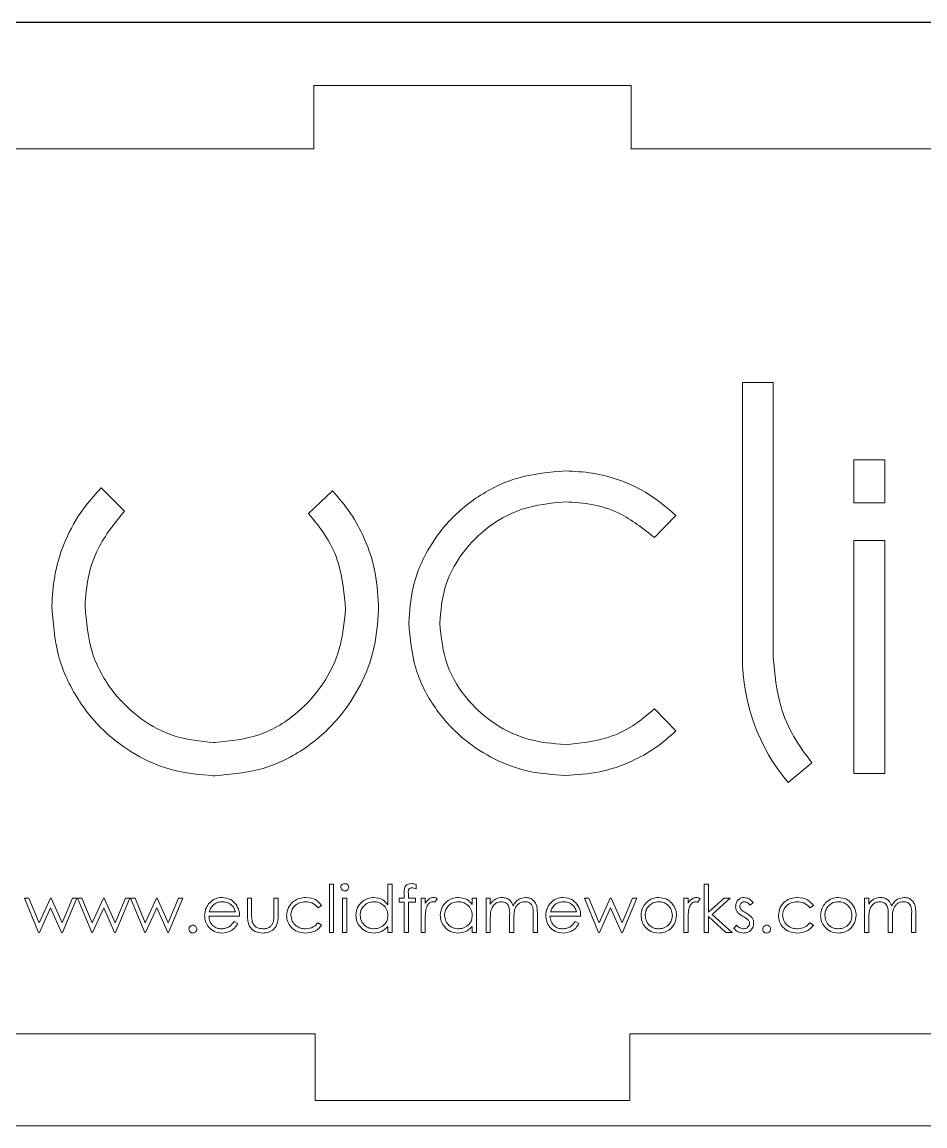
# Model space of a CAD drawing. Header units: millimetres. Extents: x -211 to 689, y -723 to 1485.
# Drawn here: x 442.8 to 513.9, y 1398.4 to 1485.4 of the extents above; entities that cross this region are included whole.
import ezdxf

# ---------------------------------------------------------------- set-up
doc = ezdxf.new("R2010")
doc.units = ezdxf.units.MM

msp = doc.modelspace()

# ---------------------------------------------------------------- linework, layer by layer
at = {"color": 7, "linetype": 'Continuous'}
msp.add_line((-210.638, 1485.368), (689.362, 1485.368), dxfattribs=at)
at = {"color": 7, "linetype": 'Continuous', "lineweight": 15}
for p, q in [((465.747, 1475.368), (465.747, 1480.368)), ((465.747, 1480.368), (490.747, 1480.368)), ((490.747, 1480.368), (490.747, 1475.368)), ((440.747, 1475.368), (465.747, 1475.368)), ((490.747, 1475.368), (515.747, 1475.368)), ((501.941, 1456.952), (499.506, 1456.952)), ((499.506, 1456.952), (499.506, 1435.312)), ((501.941, 1435.312), (501.941, 1456.952)), ((510.73, 1450.867), (508.296, 1450.867)), ((508.296, 1450.867), (508.296, 1447.486)), ((510.73, 1447.486), (510.73, 1450.867)), ((450.834, 1446.827), (448.984, 1448.67)), ((467.215, 1448.427), (465.317, 1446.634)), ((508.296, 1447.486), (510.73, 1447.486)), ((492.576, 1444.742), (494.271, 1446.489)), ((510.73, 1444.511), (508.296, 1444.511)), ((508.296, 1444.511), (508.296, 1426.136)), ((510.73, 1426.136), (510.73, 1444.511)), ((501.941, 1435.303), (501.941, 1435.312)), ((501.941, 1435.312), (501.941, 1435.312)), ((494.269, 1429.495), (492.574, 1431.242)), ((503.117, 1425.424), (504.978, 1426.994)), ((508.296, 1426.136), (510.73, 1426.136)), ((466.968, 1417.417), (467.301, 1417.417)), ((466.968, 1413.618), (466.968, 1417.417)), ((467.301, 1417.417), (467.301, 1413.618)), ((471.575, 1417.417), (471.907, 1417.417)), ((471.575, 1415.801), (471.575, 1417.417)), ((471.907, 1417.417), (471.907, 1413.618)), ((473.807, 1417.395), (473.807, 1417.049)), ((496.506, 1417.417), (496.839, 1417.417)), ((496.506, 1413.618), (496.506, 1417.417)), ((496.839, 1417.417), (496.839, 1415.221)), ((472.857, 1416.325), (472.857, 1416.757)), ((473.191, 1416.7), (473.191, 1416.325)), ((442.938, 1416.325), (443.295, 1416.325)), ((444.06, 1413.618), (442.938, 1416.325)), ((443.295, 1416.325), (444.102, 1414.378)), ((444.102, 1414.378), (444.986, 1416.325)), ((445.004, 1415.565), (444.121, 1413.618)), ((444.986, 1416.325), (445.042, 1416.325)), ((445.869, 1413.618), (445.004, 1415.565)), ((445.042, 1416.325), (445.907, 1414.378)), ((445.907, 1414.378), (446.721, 1416.325)), ((447.07, 1416.325), (445.938, 1413.618)), ((446.721, 1416.325), (447.07, 1416.325)), ((447.118, 1416.325), (447.474, 1416.325)), ((448.239, 1413.618), (447.118, 1416.325)), ((447.474, 1416.325), (448.281, 1414.378)), ((448.281, 1414.378), (449.165, 1416.325)), ((449.183, 1415.565), (448.3, 1413.618)), ((449.165, 1416.325), (449.221, 1416.325)), ((450.049, 1413.618), (449.183, 1415.565)), ((449.221, 1416.325), (450.086, 1414.378)), ((450.086, 1414.378), (450.9, 1416.325)), ((451.249, 1416.325), (450.118, 1413.618)), ((450.9, 1416.325), (451.249, 1416.325)), ((451.297, 1416.325), (451.654, 1416.325)), ((452.418, 1413.618), (451.297, 1416.325)), ((451.654, 1416.325), (452.46, 1414.378)), ((452.46, 1414.378), (453.344, 1416.325)), ((453.362, 1415.565), (452.479, 1413.618)), ((453.344, 1416.325), (453.4, 1416.325)), ((454.228, 1413.618), (453.362, 1415.565)), ((453.4, 1416.325), (454.265, 1414.378)), ((454.265, 1414.378), (455.079, 1416.325)), ((455.428, 1416.325), (454.297, 1413.618)), ((455.079, 1416.325), (455.428, 1416.325)), ((460.51, 1416.325), (460.842, 1416.325)), ((460.51, 1415.031), (460.51, 1416.325)), ((460.842, 1416.325), (460.842, 1415.069)), ((462.599, 1416.325), (462.931, 1416.325)), ((462.599, 1415.069), (462.599, 1416.325)), ((462.931, 1416.325), (462.931, 1415.007)), ((466.351, 1415.738), (466.072, 1415.565)), ((468.013, 1416.325), (468.345, 1416.325)), ((468.013, 1413.618), (468.013, 1416.325)), ((468.345, 1416.325), (468.345, 1413.618)), ((472.477, 1416.325), (472.857, 1416.325)), ((472.477, 1415.992), (472.477, 1416.325)), ((472.857, 1415.992), (472.477, 1415.992)), ((472.857, 1413.618), (472.857, 1415.992)), ((473.191, 1415.992), (473.189, 1413.618)), ((473.191, 1416.325), (473.759, 1416.325)), ((473.759, 1415.992), (473.191, 1415.992)), ((473.759, 1416.325), (473.759, 1415.992)), ((474.186, 1416.325), (474.519, 1416.325)), ((474.186, 1413.618), (474.186, 1416.325)), ((474.519, 1416.325), (474.519, 1415.926)), ((475.469, 1416.279), (475.286, 1415.992)), ((478.223, 1416.325), (478.555, 1416.325)), ((478.223, 1415.824), (478.223, 1416.325)), ((478.555, 1416.325), (478.555, 1413.618)), ((479.315, 1416.325), (479.648, 1416.325)), ((479.315, 1413.618), (479.315, 1416.325)), ((479.648, 1416.325), (479.648, 1415.854)), ((487.056, 1416.325), (487.413, 1416.325)), ((488.177, 1413.618), (487.056, 1416.325)), ((487.413, 1416.325), (488.22, 1414.378)), ((488.22, 1414.378), (489.103, 1416.325)), ((489.122, 1415.565), (488.239, 1413.618)), ((489.103, 1416.325), (489.16, 1416.325)), ((489.987, 1413.618), (489.122, 1415.565)), ((489.16, 1416.325), (490.024, 1414.378)), ((490.024, 1414.378), (490.838, 1416.325)), ((491.188, 1416.325), (490.056, 1413.618)), ((490.838, 1416.325), (491.188, 1416.325)), ((494.892, 1416.325), (495.224, 1416.325)), ((494.892, 1413.618), (494.892, 1416.325)), ((495.224, 1416.325), (495.224, 1415.926)), ((496.174, 1416.279), (495.991, 1415.992)), ((496.839, 1415.221), (498.071, 1416.325)), ((498.548, 1416.325), (497.119, 1415.042)), ((498.071, 1416.325), (498.548, 1416.325)), ((500.353, 1415.987), (500.128, 1415.755)), ((505.102, 1415.738), (504.824, 1415.565)), ((509.139, 1416.325), (509.471, 1416.325)), ((509.139, 1413.618), (509.139, 1416.325)), ((509.471, 1416.325), (509.471, 1415.854)), ((459.892, 1414.9), (457.47, 1414.9)), ((457.505, 1415.232), (459.56, 1415.232)), ((479.648, 1414.757), (479.648, 1413.618)), ((481.167, 1413.618), (481.167, 1414.994)), ((481.5, 1414.671), (481.5, 1413.618)), ((483.019, 1413.618), (483.019, 1415.086)), ((483.352, 1415.084), (483.352, 1413.618)), ((486.771, 1414.9), (484.349, 1414.9)), ((484.384, 1415.232), (486.439, 1415.232)), ((496.839, 1414.865), (496.839, 1413.618)), ((498.214, 1413.618), (496.839, 1414.865)), ((497.119, 1415.042), (498.691, 1413.618)), ((509.471, 1414.757), (509.471, 1413.618)), ((510.991, 1413.618), (510.991, 1414.994)), ((511.323, 1414.671), (511.323, 1413.618)), ((512.843, 1413.618), (512.843, 1415.086)), ((513.175, 1415.084), (513.175, 1413.618)), ((459.454, 1414.473), (459.75, 1414.318)), ((466.072, 1414.378), (466.351, 1414.195)), ((471.575, 1413.618), (471.575, 1414.086)), ((474.519, 1414.527), (474.519, 1413.618)), ((478.223, 1413.618), (478.223, 1414.086)), ((486.333, 1414.473), (486.629, 1414.318)), ((495.224, 1414.527), (495.224, 1413.618)), ((498.833, 1413.937), (499.054, 1414.188)), ((504.824, 1414.378), (505.102, 1414.195)), ((444.121, 1413.618), (444.06, 1413.618)), ((445.938, 1413.618), (445.869, 1413.618)), ((448.3, 1413.618), (448.239, 1413.618)), ((450.118, 1413.618), (450.049, 1413.618)), ((452.479, 1413.618), (452.418, 1413.618)), ((454.297, 1413.618), (454.228, 1413.618)), ((467.301, 1413.618), (466.968, 1413.618)), ((468.345, 1413.618), (468.013, 1413.618)), ((471.907, 1413.618), (471.575, 1413.618)), ((473.189, 1413.618), (472.857, 1413.618)), ((474.519, 1413.618), (474.186, 1413.618)), ((478.555, 1413.618), (478.223, 1413.618)), ((479.648, 1413.618), (479.315, 1413.618)), ((481.5, 1413.618), (481.167, 1413.618)), ((483.352, 1413.618), (483.019, 1413.618)), ((488.239, 1413.618), (488.177, 1413.618)), ((490.056, 1413.618), (489.987, 1413.618)), ((495.224, 1413.618), (494.892, 1413.618)), ((496.839, 1413.618), (496.506, 1413.618)), ((498.691, 1413.618), (498.214, 1413.618)), ((509.471, 1413.618), (509.139, 1413.618)), ((511.323, 1413.618), (510.991, 1413.618)), ((513.175, 1413.618), (512.843, 1413.618)), ((440.647, 1405.618), (465.847, 1405.618)), ((465.847, 1405.618), (465.847, 1400.368)), ((515.847, 1405.618), (490.647, 1405.618)), ((490.647, 1405.618), (490.647, 1400.368)), ((490.647, 1400.368), (465.847, 1400.368)), ((599.131, 1398.368), (356.362, 1398.368))]:
    msp.add_line(p, q, dxfattribs=at)
msp.add_arc((514.847, 1435.312), 15.341, 180, 220.1287, dxfattribs=at)
for points, knots in [([(485.56, 1449.993), (484.326, 1449.89), (481.904, 1449.687), (478.621, 1448.099), (476.135, 1445.936), (474.454, 1443.434), (473.421, 1440.813), (473.29, 1438.942), (473.224, 1437.993)], [0, 0, 0, 0, 0.193537, 0.379802, 0.562751, 0.706169, 0.850991, 1, 1, 1, 1]), ([(494.271, 1446.489), (493.586, 1447.075), (492.224, 1448.243), (489.936, 1449.291), (487.696, 1449.892), (486.276, 1449.959), (485.56, 1449.993)], [0, 0, 0, 0, 0.2800375, 0.5575264, 0.776989, 1, 1, 1, 1]), ([(448.984, 1448.67), (448.345, 1447.944), (447.073, 1446.499), (445.915, 1444.058), (445.239, 1441.664), (445.147, 1440.141), (445.101, 1439.374)], [0, 0, 0, 0, 0.2800761, 0.5575745, 0.7770215, 1, 1, 1, 1]), ([(470.849, 1439.036), (470.803, 1440.011), (470.712, 1441.945), (469.858, 1444.515), (468.693, 1446.702), (467.71, 1447.85), (467.215, 1448.427)], [0, 0, 0, 0, 0.282961, 0.561139, 0.779482, 1, 1, 1, 1]), ([(447.712, 1439.339), (447.772, 1440.123), (447.89, 1441.676), (448.799, 1444.336), (450.062, 1445.882), (450.834, 1446.827)], [0, 0, 0, 0, 0.283697, 0.562371, 1, 1, 1, 1]), ([(475.658, 1437.993), (475.744, 1438.951), (475.914, 1440.842), (477.235, 1443.397), (479.276, 1445.574), (482.121, 1447.222), (484.398, 1447.445), (485.56, 1447.559)], [0, 0, 0, 0, 0.188093, 0.370988, 0.553587, 0.772129, 1, 1, 1, 1]), ([(485.56, 1447.559), (486.291, 1447.513), (487.739, 1447.422), (490.229, 1446.608), (491.686, 1445.449), (492.576, 1444.742)], [0, 0, 0, 0, 0.283697, 0.562371, 1, 1, 1, 1]), ([(465.317, 1446.634), (465.811, 1446.037), (466.797, 1444.847), (467.974, 1442.296), (468.137, 1440.297), (468.238, 1439.07)], [0, 0, 0, 0, 0.280054, 0.557899, 1, 1, 1, 1]), ([(445.101, 1439.374), (445.195, 1438.049), (445.378, 1435.447), (447.036, 1431.902), (449.321, 1429.205), (451.981, 1427.366), (454.778, 1426.221), (456.784, 1426.055), (457.801, 1425.97)], [0, 0, 0, 0, 0.193539, 0.379804, 0.562752, 0.706169, 0.85099, 1, 1, 1, 1]), ([(457.836, 1428.582), (456.809, 1428.687), (454.783, 1428.896), (452.06, 1430.35), (449.753, 1432.57), (448.025, 1435.646), (447.818, 1438.091), (447.712, 1439.339)], [0, 0, 0, 0, 0.188092, 0.370989, 0.553591, 0.772134, 1, 1, 1, 1]), ([(468.238, 1439.07), (468.137, 1438.017), (467.939, 1435.952), (466.565, 1433.154), (464.459, 1430.771), (461.527, 1428.955), (459.164, 1428.707), (457.968, 1428.581)], [0, 0, 0, 0, 0.194486, 0.381493, 0.564832, 0.779675, 1, 1, 1, 1]), ([(457.968, 1425.969), (459.245, 1426.082), (461.765, 1426.305), (465.175, 1428.039), (467.756, 1430.391), (469.514, 1433.109), (470.608, 1435.961), (470.768, 1437.999), (470.849, 1439.036)], [0, 0, 0, 0, 0.1882101, 0.3712644, 0.5537852, 0.6988717, 0.8468608, 1, 1, 1, 1]), ([(473.224, 1437.993), (473.331, 1436.791), (473.542, 1434.421), (475.187, 1431.221), (477.412, 1428.812), (479.98, 1427.183), (482.669, 1426.184), (484.586, 1426.058), (485.56, 1425.993)], [0, 0, 0, 0, 0.188499, 0.371571, 0.554012, 0.699016, 0.846922, 1, 1, 1, 1]), ([(485.56, 1428.428), (484.57, 1428.51), (482.628, 1428.671), (479.988, 1429.937), (477.735, 1431.898), (476.013, 1434.646), (475.778, 1436.867), (475.658, 1437.993)], [0, 0, 0, 0, 0.194414, 0.381322, 0.564572, 0.779391, 1, 1, 1, 1]), ([(504.978, 1426.994), (504.473, 1427.671), (503.465, 1429.021), (502.256, 1431.814), (502.061, 1433.979), (501.941, 1435.303)], [0, 0, 0, 0, 0.280887, 0.560126, 1, 1, 1, 1]), ([(492.574, 1431.242), (492.023, 1430.774), (490.927, 1429.841), (488.563, 1428.713), (486.703, 1428.536), (485.56, 1428.428)], [0, 0, 0, 0, 0.2800915, 0.5579341, 1, 1, 1, 1]), ([(485.56, 1425.993), (486.468, 1426.048), (488.27, 1426.156), (490.654, 1426.983), (492.678, 1428.096), (493.737, 1429.027), (494.269, 1429.495)], [0, 0, 0, 0, 0.282914, 0.561074, 0.779434, 1, 1, 1, 1]), ([(457.968, 1428.581), (457.943, 1428.581), (457.899, 1428.581), (457.855, 1428.581), (457.836, 1428.582)], [0, 0, 0, 0, 0.560041, 1, 1, 1, 1]), ([(457.801, 1425.97), (457.832, 1425.97), (457.888, 1425.969), (457.943, 1425.969), (457.968, 1425.969)], [0, 0, 0, 0, 0.560479, 1, 1, 1, 1]), ([(467.87, 1417.178), (467.876, 1417.222), (467.889, 1417.309), (467.975, 1417.401), (468.074, 1417.456), (468.143, 1417.462), (468.178, 1417.464)], [0, 0, 0, 0, 0.2793057, 0.5589048, 0.7794738, 1, 1, 1, 1]), ([(468.178, 1417.464), (468.222, 1417.46), (468.31, 1417.451), (468.411, 1417.376), (468.477, 1417.282), (468.484, 1417.213), (468.488, 1417.178)], [0, 0, 0, 0, 0.279871, 0.559879, 0.779919, 1, 1, 1, 1]), ([(472.857, 1416.757), (472.857, 1416.853), (472.857, 1417.044), (472.955, 1417.308), (473.175, 1417.447), (473.326, 1417.458), (473.401, 1417.464)], [0, 0, 0, 0, 0.281844, 0.559466, 0.779316, 1, 1, 1, 1]), ([(473.401, 1417.464), (473.478, 1417.459), (473.616, 1417.449), (473.748, 1417.411), (473.807, 1417.395)], [0, 0, 0, 0, 0.559727, 1, 1, 1, 1]), ([(457.449, 1415.868), (457.616, 1416.031), (457.913, 1416.324), (458.326, 1416.357), (458.508, 1416.372)], [0, 0, 0, 0, 0.558575, 1, 1, 1, 1]), ([(458.508, 1416.372), (458.748, 1416.344), (459.179, 1416.294), (459.469, 1415.979), (459.598, 1415.839)], [0, 0, 0, 0, 0.558921, 1, 1, 1, 1]), ([(463.596, 1414.949), (463.625, 1415.166), (463.684, 1415.599), (464.098, 1416.073), (464.6, 1416.333), (464.941, 1416.359), (465.112, 1416.372)], [0, 0, 0, 0, 0.279379, 0.558777, 0.779276, 1, 1, 1, 1]), ([(465.112, 1416.372), (465.392, 1416.341), (465.891, 1416.286), (466.211, 1415.905), (466.351, 1415.738)], [0, 0, 0, 0, 0.560657, 1, 1, 1, 1]), ([(468.178, 1416.895), (468.134, 1416.899), (468.047, 1416.909), (467.947, 1416.983), (467.882, 1417.076), (467.874, 1417.144), (467.87, 1417.178)], [0, 0, 0, 0, 0.279768, 0.55971, 0.77993, 1, 1, 1, 1]), ([(468.488, 1417.178), (468.481, 1417.134), (468.469, 1417.047), (468.38, 1416.957), (468.281, 1416.902), (468.212, 1416.897), (468.178, 1416.895)], [0, 0, 0, 0, 0.279152, 0.558866, 0.779342, 1, 1, 1, 1]), ([(469.058, 1414.979), (469.083, 1415.186), (469.135, 1415.601), (469.527, 1416.053), (469.99, 1416.33), (470.316, 1416.358), (470.479, 1416.372)], [0, 0, 0, 0, 0.279416, 0.55919, 0.779545, 1, 1, 1, 1]), ([(470.479, 1416.372), (470.724, 1416.339), (471.162, 1416.279), (471.448, 1415.947), (471.575, 1415.801)], [0, 0, 0, 0, 0.558435, 1, 1, 1, 1]), ([(473.47, 1417.132), (473.419, 1417.128), (473.342, 1417.121), (473.255, 1417.066), (473.163, 1416.94), (473.179, 1416.807), (473.191, 1416.7)], [0, 0, 0, 0, 0.2495038, 0.3748105, 0.499271, 1, 1, 1, 1]), ([(473.807, 1417.049), (473.746, 1417.073), (473.637, 1417.117), (473.521, 1417.127), (473.47, 1417.132)], [0, 0, 0, 0, 0.560226, 1, 1, 1, 1]), ([(474.519, 1415.926), (474.612, 1416.053), (474.742, 1416.231), (474.996, 1416.356), (475.118, 1416.367), (475.179, 1416.372)], [0, 0, 0, 0, 0.5587809, 0.7794905, 1, 1, 1, 1]), ([(475.179, 1416.372), (475.237, 1416.365), (475.34, 1416.353), (475.429, 1416.302), (475.469, 1416.279)], [0, 0, 0, 0, 0.5592304, 1, 1, 1, 1]), ([(475.706, 1414.979), (475.732, 1415.186), (475.783, 1415.601), (476.175, 1416.053), (476.639, 1416.33), (476.965, 1416.358), (477.128, 1416.372)], [0, 0, 0, 0, 0.279417, 0.55919, 0.779546, 1, 1, 1, 1]), ([(477.128, 1416.372), (477.372, 1416.345), (477.809, 1416.295), (478.096, 1415.968), (478.223, 1415.824)], [0, 0, 0, 0, 0.559058, 1, 1, 1, 1]), ([(480.023, 1416.235), (480.123, 1416.279), (480.301, 1416.357), (480.496, 1416.368), (480.581, 1416.372)], [0, 0, 0, 0, 0.559742, 1, 1, 1, 1]), ([(480.581, 1416.372), (480.689, 1416.361), (480.906, 1416.339), (481.259, 1416.141), (481.373, 1415.878), (481.443, 1415.718)], [0, 0, 0, 0, 0.280814, 0.561506, 1, 1, 1, 1]), ([(481.443, 1415.718), (481.504, 1415.818), (481.627, 1416.015), (481.952, 1416.294), (482.253, 1416.342), (482.436, 1416.372)], [0, 0, 0, 0, 0.281265, 0.562091, 1, 1, 1, 1]), ([(482.436, 1416.372), (482.548, 1416.362), (482.772, 1416.341), (483.064, 1416.154), (483.343, 1415.74), (483.348, 1415.354), (483.352, 1415.084)], [0, 0, 0, 0, 0.18688, 0.373577, 0.560268, 1, 1, 1, 1]), ([(484.328, 1415.868), (484.495, 1416.031), (484.792, 1416.324), (485.205, 1416.357), (485.387, 1416.372)], [0, 0, 0, 0, 0.558575, 1, 1, 1, 1]), ([(485.387, 1416.372), (485.627, 1416.344), (486.058, 1416.294), (486.348, 1415.979), (486.477, 1415.839)], [0, 0, 0, 0, 0.558921, 1, 1, 1, 1]), ([(491.891, 1415.924), (492.058, 1416.069), (492.358, 1416.329), (492.75, 1416.359), (492.922, 1416.372)], [0, 0, 0, 0, 0.558891, 1, 1, 1, 1]), ([(492.922, 1416.372), (493.142, 1416.349), (493.535, 1416.308), (493.824, 1416.043), (493.951, 1415.926)], [0, 0, 0, 0, 0.559186, 1, 1, 1, 1]), ([(495.224, 1415.926), (495.317, 1416.053), (495.447, 1416.231), (495.701, 1416.356), (495.824, 1416.367), (495.885, 1416.372)], [0, 0, 0, 0, 0.55879, 0.779487, 1, 1, 1, 1]), ([(495.885, 1416.372), (495.942, 1416.365), (496.045, 1416.353), (496.135, 1416.302), (496.174, 1416.279)], [0, 0, 0, 0, 0.5592271, 1, 1, 1, 1]), ([(498.976, 1415.662), (498.986, 1415.766), (499.005, 1415.973), (499.186, 1416.21), (499.416, 1416.353), (499.579, 1416.366), (499.66, 1416.372)], [0, 0, 0, 0, 0.279934, 0.559438, 0.779612, 1, 1, 1, 1]), ([(499.66, 1416.372), (499.736, 1416.364), (499.888, 1416.346), (500.13, 1416.21), (500.268, 1416.072), (500.353, 1415.987)], [0, 0, 0, 0, 0.27953, 0.559704, 1, 1, 1, 1]), ([(502.348, 1414.949), (502.377, 1415.166), (502.435, 1415.599), (502.849, 1416.073), (503.351, 1416.333), (503.692, 1416.359), (503.863, 1416.372)], [0, 0, 0, 0, 0.279378, 0.558772, 0.77927, 1, 1, 1, 1]), ([(503.863, 1416.372), (504.143, 1416.341), (504.643, 1416.286), (504.962, 1415.905), (505.102, 1415.738)], [0, 0, 0, 0, 0.560661, 1, 1, 1, 1]), ([(506.043, 1415.924), (506.21, 1416.069), (506.509, 1416.329), (506.901, 1416.359), (507.074, 1416.372)], [0, 0, 0, 0, 0.558877, 1, 1, 1, 1]), ([(507.074, 1416.372), (507.294, 1416.349), (507.687, 1416.308), (507.975, 1416.043), (508.103, 1415.926)], [0, 0, 0, 0, 0.559174, 1, 1, 1, 1]), ([(509.846, 1416.235), (509.946, 1416.279), (510.125, 1416.357), (510.319, 1416.368), (510.404, 1416.372)], [0, 0, 0, 0, 0.559731, 1, 1, 1, 1]), ([(510.404, 1416.372), (510.513, 1416.361), (510.729, 1416.339), (511.083, 1416.141), (511.197, 1415.878), (511.266, 1415.718)], [0, 0, 0, 0, 0.2808, 0.561501, 1, 1, 1, 1]), ([(511.266, 1415.718), (511.327, 1415.818), (511.45, 1416.015), (511.776, 1416.294), (512.076, 1416.342), (512.259, 1416.372)], [0, 0, 0, 0, 0.281263, 0.562094, 1, 1, 1, 1]), ([(512.259, 1416.372), (512.371, 1416.362), (512.596, 1416.341), (512.888, 1416.154), (513.167, 1415.74), (513.172, 1415.354), (513.175, 1415.084)], [0, 0, 0, 0, 0.186895, 0.373575, 0.560273, 1, 1, 1, 1]), ([(457.138, 1414.964), (457.154, 1415.148), (457.184, 1415.476), (457.368, 1415.748), (457.449, 1415.868)], [0, 0, 0, 0, 0.559428, 1, 1, 1, 1]), ([(457.827, 1415.786), (457.746, 1415.695), (457.602, 1415.531), (457.535, 1415.324), (457.505, 1415.232)], [0, 0, 0, 0, 0.558801, 1, 1, 1, 1]), ([(458.525, 1416.04), (458.381, 1416.027), (458.124, 1416.005), (457.918, 1415.853), (457.827, 1415.786)], [0, 0, 0, 0, 0.559458, 1, 1, 1, 1]), ([(459.56, 1415.232), (459.519, 1415.361), (459.438, 1415.616), (459.154, 1415.874), (458.838, 1416.015), (458.629, 1416.032), (458.525, 1416.04)], [0, 0, 0, 0, 0.280141, 0.559194, 0.779593, 1, 1, 1, 1]), ([(459.598, 1415.839), (459.694, 1415.677), (459.867, 1415.385), (459.884, 1415.048), (459.892, 1414.9)], [0, 0, 0, 0, 0.558903, 1, 1, 1, 1]), ([(465.087, 1416.04), (464.922, 1416.025), (464.594, 1415.995), (464.211, 1415.721), (463.967, 1415.366), (463.941, 1415.108), (463.929, 1414.979)], [0, 0, 0, 0, 0.280132, 0.559765, 0.779889, 1, 1, 1, 1]), ([(466.072, 1415.565), (465.919, 1415.719), (465.643, 1415.996), (465.257, 1416.026), (465.087, 1416.04)], [0, 0, 0, 0, 0.558446, 1, 1, 1, 1]), ([(470.484, 1416.04), (470.325, 1416.021), (470.008, 1415.984), (469.647, 1415.702), (469.431, 1415.348), (469.404, 1415.099), (469.39, 1414.975)], [0, 0, 0, 0, 0.279764, 0.559292, 0.779715, 1, 1, 1, 1]), ([(471.575, 1414.965), (471.557, 1415.126), (471.521, 1415.447), (471.222, 1415.8), (470.862, 1416.01), (470.61, 1416.03), (470.484, 1416.04)], [0, 0, 0, 0, 0.279662, 0.55921, 0.779487, 1, 1, 1, 1]), ([(475.116, 1416.04), (475.038, 1416.023), (474.881, 1415.989), (474.679, 1415.77), (474.617, 1415.576), (474.578, 1415.457)], [0, 0, 0, 0, 0.278335, 0.5587619, 1, 1, 1, 1]), ([(475.286, 1415.992), (475.256, 1416.006), (475.202, 1416.031), (475.142, 1416.037), (475.116, 1416.04)], [0, 0, 0, 0, 0.560367, 1, 1, 1, 1]), ([(477.132, 1416.04), (476.974, 1416.021), (476.656, 1415.984), (476.296, 1415.702), (476.079, 1415.348), (476.052, 1415.099), (476.039, 1414.975)], [0, 0, 0, 0, 0.279766, 0.559289, 0.779714, 1, 1, 1, 1]), ([(478.223, 1414.965), (478.205, 1415.126), (478.17, 1415.447), (477.871, 1415.8), (477.51, 1416.01), (477.258, 1416.03), (477.132, 1416.04)], [0, 0, 0, 0, 0.279663, 0.559204, 0.779479, 1, 1, 1, 1]), ([(479.648, 1415.854), (479.708, 1415.936), (479.815, 1416.081), (479.96, 1416.188), (480.023, 1416.235)], [0, 0, 0, 0, 0.56015, 1, 1, 1, 1]), ([(480.523, 1416.04), (480.414, 1416.026), (480.196, 1415.998), (479.921, 1415.801), (479.654, 1415.397), (479.65, 1415.021), (479.648, 1414.757)], [0, 0, 0, 0, 0.186549, 0.373345, 0.560131, 1, 1, 1, 1]), ([(481.167, 1414.994), (481.178, 1415.237), (481.19, 1415.542), (481.005, 1415.847), (480.82, 1416.001), (480.642, 1416.024), (480.523, 1416.04)], [0, 0, 0, 0, 0.500543, 0.625898, 0.751364, 1, 1, 1, 1]), ([(482.378, 1416.04), (482.301, 1416.034), (482.147, 1416.022), (481.935, 1415.92), (481.756, 1415.773), (481.495, 1415.386), (481.498, 1414.988), (481.5, 1414.671)], [0, 0, 0, 0, 0.12532, 0.250665, 0.376089, 0.501517, 1, 1, 1, 1]), ([(483.019, 1415.086), (483.027, 1415.316), (483.037, 1415.605), (482.838, 1415.875), (482.657, 1416.009), (482.489, 1416.027), (482.378, 1416.04)], [0, 0, 0, 0, 0.499442, 0.624939, 0.750561, 1, 1, 1, 1]), ([(484.017, 1414.964), (484.033, 1415.148), (484.063, 1415.476), (484.247, 1415.748), (484.328, 1415.868)], [0, 0, 0, 0, 0.559428, 1, 1, 1, 1]), ([(484.706, 1415.786), (484.625, 1415.695), (484.481, 1415.531), (484.414, 1415.324), (484.384, 1415.232)], [0, 0, 0, 0, 0.558801, 1, 1, 1, 1]), ([(485.404, 1416.04), (485.26, 1416.027), (485.003, 1416.005), (484.797, 1415.853), (484.706, 1415.786)], [0, 0, 0, 0, 0.559458, 1, 1, 1, 1]), ([(486.439, 1415.232), (486.398, 1415.361), (486.317, 1415.616), (486.033, 1415.874), (485.717, 1416.015), (485.508, 1416.032), (485.404, 1416.04)], [0, 0, 0, 0, 0.280141, 0.559194, 0.779593, 1, 1, 1, 1]), ([(486.477, 1415.839), (486.573, 1415.677), (486.745, 1415.385), (486.763, 1415.048), (486.771, 1414.9)], [0, 0, 0, 0, 0.558903, 1, 1, 1, 1]), ([(491.52, 1414.964), (491.54, 1415.163), (491.575, 1415.52), (491.794, 1415.8), (491.891, 1415.924)], [0, 0, 0, 0, 0.559279, 1, 1, 1, 1]), ([(492.921, 1416.04), (492.763, 1416.02), (492.446, 1415.982), (492.1, 1415.686), (491.885, 1415.335), (491.863, 1415.086), (491.852, 1414.962)], [0, 0, 0, 0, 0.2794921, 0.5592591, 0.7795507, 1, 1, 1, 1]), ([(493.99, 1414.962), (493.971, 1415.12), (493.935, 1415.437), (493.642, 1415.785), (493.294, 1416.006), (493.045, 1416.028), (492.921, 1416.04)], [0, 0, 0, 0, 0.279591, 0.559397, 0.779662, 1, 1, 1, 1]), ([(493.951, 1415.926), (494.071, 1415.765), (494.285, 1415.477), (494.31, 1415.121), (494.322, 1414.964)], [0, 0, 0, 0, 0.559207, 1, 1, 1, 1]), ([(495.822, 1416.04), (495.743, 1416.023), (495.586, 1415.989), (495.385, 1415.77), (495.322, 1415.576), (495.284, 1415.457)], [0, 0, 0, 0, 0.278337, 0.558753, 1, 1, 1, 1]), ([(495.991, 1415.992), (495.961, 1416.006), (495.907, 1416.031), (495.848, 1416.037), (495.822, 1416.04)], [0, 0, 0, 0, 0.560367, 1, 1, 1, 1]), ([(499.1, 1415.245), (499.06, 1415.318), (498.988, 1415.449), (498.979, 1415.597), (498.976, 1415.662)], [0, 0, 0, 0, 0.55959, 1, 1, 1, 1]), ([(499.66, 1416.04), (499.607, 1416.033), (499.502, 1416.019), (499.39, 1415.917), (499.32, 1415.799), (499.312, 1415.717), (499.308, 1415.675)], [0, 0, 0, 0, 0.279303, 0.559084, 0.779507, 1, 1, 1, 1]), ([(499.308, 1415.675), (499.314, 1415.625), (499.325, 1415.536), (499.377, 1415.462), (499.4, 1415.43)], [0, 0, 0, 0, 0.559067, 1, 1, 1, 1]), ([(500.128, 1415.755), (500.056, 1415.837), (499.929, 1415.982), (499.742, 1416.022), (499.66, 1416.04)], [0, 0, 0, 0, 0.56207, 1, 1, 1, 1]), ([(503.838, 1416.04), (503.674, 1416.025), (503.345, 1415.995), (502.962, 1415.721), (502.718, 1415.366), (502.693, 1415.108), (502.68, 1414.979)], [0, 0, 0, 0, 0.280139, 0.55977, 0.779889, 1, 1, 1, 1]), ([(504.824, 1415.565), (504.67, 1415.719), (504.394, 1415.996), (504.009, 1416.026), (503.838, 1416.04)], [0, 0, 0, 0, 0.558458, 1, 1, 1, 1]), ([(505.672, 1414.964), (505.691, 1415.163), (505.727, 1415.52), (505.946, 1415.8), (506.043, 1415.924)], [0, 0, 0, 0, 0.559279, 1, 1, 1, 1]), ([(507.073, 1416.04), (506.915, 1416.02), (506.598, 1415.982), (506.252, 1415.686), (506.036, 1415.335), (506.015, 1415.086), (506.004, 1414.962)], [0, 0, 0, 0, 0.2794921, 0.5592591, 0.7795507, 1, 1, 1, 1]), ([(508.141, 1414.962), (508.123, 1415.12), (508.087, 1415.437), (507.794, 1415.785), (507.446, 1416.006), (507.197, 1416.028), (507.073, 1416.04)], [0, 0, 0, 0, 0.279591, 0.559397, 0.779662, 1, 1, 1, 1]), ([(508.103, 1415.926), (508.222, 1415.765), (508.436, 1415.477), (508.462, 1415.121), (508.474, 1414.964)], [0, 0, 0, 0, 0.559207, 1, 1, 1, 1]), ([(509.471, 1415.854), (509.531, 1415.936), (509.638, 1416.081), (509.783, 1416.188), (509.846, 1416.235)], [0, 0, 0, 0, 0.560138, 1, 1, 1, 1]), ([(510.347, 1416.04), (510.238, 1416.026), (510.019, 1415.998), (509.744, 1415.801), (509.477, 1415.397), (509.473, 1415.021), (509.471, 1414.757)], [0, 0, 0, 0, 0.18654, 0.37335, 0.560132, 1, 1, 1, 1]), ([(510.991, 1414.994), (511.001, 1415.237), (511.013, 1415.542), (510.828, 1415.847), (510.643, 1416.001), (510.465, 1416.024), (510.347, 1416.04)], [0, 0, 0, 0, 0.500543, 0.625898, 0.751364, 1, 1, 1, 1]), ([(512.201, 1416.04), (512.124, 1416.034), (511.97, 1416.022), (511.758, 1415.92), (511.579, 1415.773), (511.318, 1415.386), (511.321, 1414.988), (511.323, 1414.671)], [0, 0, 0, 0, 0.125305, 0.250659, 0.376078, 0.501512, 1, 1, 1, 1]), ([(512.843, 1415.086), (512.85, 1415.316), (512.86, 1415.605), (512.661, 1415.875), (512.48, 1416.009), (512.312, 1416.027), (512.201, 1416.04)], [0, 0, 0, 0, 0.499441, 0.624923, 0.750562, 1, 1, 1, 1]), ([(458.499, 1413.57), (458.293, 1413.589), (457.882, 1413.626), (457.44, 1414.021), (457.182, 1414.483), (457.153, 1414.804), (457.138, 1414.964)], [0, 0, 0, 0, 0.279885, 0.558859, 0.779465, 1, 1, 1, 1]), ([(457.47, 1414.9), (457.487, 1414.753), (457.521, 1414.46), (457.783, 1414.129), (458.112, 1413.931), (458.342, 1413.912), (458.458, 1413.903)], [0, 0, 0, 0, 0.279966, 0.559355, 0.779525, 1, 1, 1, 1]), ([(461.723, 1413.57), (461.517, 1413.587), (461.106, 1413.619), (460.531, 1414.161), (460.517, 1414.701), (460.51, 1415.031)], [0, 0, 0, 0, 0.280973, 0.559788, 1, 1, 1, 1]), ([(460.842, 1415.069), (460.842, 1414.95), (460.841, 1414.737), (460.878, 1414.528), (460.895, 1414.436)], [0, 0, 0, 0, 0.560377, 1, 1, 1, 1]), ([(462.931, 1415.007), (462.928, 1414.805), (462.922, 1414.403), (462.662, 1413.874), (462.199, 1413.6), (461.882, 1413.58), (461.723, 1413.57)], [0, 0, 0, 0, 0.281502, 0.559648, 0.779299, 1, 1, 1, 1]), ([(462.544, 1414.41), (462.564, 1414.532), (462.601, 1414.75), (462.6, 1414.972), (462.599, 1415.069)], [0, 0, 0, 0, 0.559372, 1, 1, 1, 1]), ([(465.084, 1413.57), (464.872, 1413.59), (464.447, 1413.628), (463.955, 1413.987), (463.645, 1414.449), (463.612, 1414.782), (463.596, 1414.949)], [0, 0, 0, 0, 0.280074, 0.559646, 0.779818, 1, 1, 1, 1]), ([(463.929, 1414.979), (463.952, 1414.814), (463.999, 1414.485), (464.316, 1414.125), (464.7, 1413.932), (464.96, 1413.912), (465.089, 1413.903)], [0, 0, 0, 0, 0.2793287, 0.5587718, 0.7792666, 1, 1, 1, 1]), ([(470.469, 1413.57), (470.261, 1413.595), (469.845, 1413.643), (469.384, 1414.026), (469.1, 1414.488), (469.072, 1414.815), (469.058, 1414.979)], [0, 0, 0, 0, 0.279575, 0.559336, 0.779588, 1, 1, 1, 1]), ([(469.39, 1414.975), (469.412, 1414.817), (469.457, 1414.501), (469.749, 1414.148), (470.107, 1413.939), (470.356, 1413.915), (470.481, 1413.903)], [0, 0, 0, 0, 0.2794284, 0.5591386, 0.779566, 1, 1, 1, 1]), ([(470.481, 1413.903), (470.64, 1413.922), (470.957, 1413.96), (471.327, 1414.232), (471.542, 1414.59), (471.564, 1414.84), (471.575, 1414.965)], [0, 0, 0, 0, 0.2798183, 0.559389, 0.7796039, 1, 1, 1, 1]), ([(474.578, 1415.457), (474.556, 1415.284), (474.517, 1414.975), (474.518, 1414.664), (474.519, 1414.527)], [0, 0, 0, 0, 0.559631, 1, 1, 1, 1]), ([(477.117, 1413.57), (476.909, 1413.595), (476.493, 1413.643), (476.033, 1414.026), (475.748, 1414.488), (475.72, 1414.815), (475.706, 1414.979)], [0, 0, 0, 0, 0.279574, 0.559334, 0.779589, 1, 1, 1, 1]), ([(476.039, 1414.975), (476.061, 1414.817), (476.106, 1414.501), (476.397, 1414.148), (476.755, 1413.939), (477.005, 1413.915), (477.129, 1413.903)], [0, 0, 0, 0, 0.279431, 0.559143, 0.779573, 1, 1, 1, 1]), ([(477.129, 1413.903), (477.288, 1413.922), (477.605, 1413.96), (477.975, 1414.232), (478.19, 1414.59), (478.212, 1414.84), (478.223, 1414.965)], [0, 0, 0, 0, 0.279826, 0.559389, 0.779603, 1, 1, 1, 1]), ([(485.378, 1413.57), (485.172, 1413.589), (484.761, 1413.626), (484.319, 1414.021), (484.061, 1414.483), (484.032, 1414.804), (484.017, 1414.964)], [0, 0, 0, 0, 0.279885, 0.558859, 0.779465, 1, 1, 1, 1]), ([(484.349, 1414.9), (484.366, 1414.753), (484.4, 1414.46), (484.662, 1414.129), (484.991, 1413.931), (485.221, 1413.912), (485.337, 1413.903)], [0, 0, 0, 0, 0.279966, 0.559355, 0.779525, 1, 1, 1, 1]), ([(492.922, 1413.57), (492.715, 1413.591), (492.3, 1413.633), (491.844, 1414.018), (491.565, 1414.477), (491.535, 1414.802), (491.52, 1414.964)], [0, 0, 0, 0, 0.279769, 0.559176, 0.779593, 1, 1, 1, 1]), ([(491.852, 1414.962), (491.872, 1414.805), (491.912, 1414.492), (492.195, 1414.137), (492.552, 1413.936), (492.798, 1413.914), (492.921, 1413.903)], [0, 0, 0, 0, 0.2796217, 0.5591717, 0.7795077, 1, 1, 1, 1]), ([(492.921, 1413.903), (493.078, 1413.921), (493.392, 1413.956), (493.746, 1414.239), (493.953, 1414.592), (493.978, 1414.838), (493.99, 1414.962)], [0, 0, 0, 0, 0.279739, 0.559114, 0.779609, 1, 1, 1, 1]), ([(494.322, 1414.964), (494.297, 1414.758), (494.246, 1414.346), (493.872, 1413.884), (493.409, 1413.607), (493.085, 1413.583), (492.922, 1413.57)], [0, 0, 0, 0, 0.279519, 0.559371, 0.7795, 1, 1, 1, 1]), ([(495.284, 1415.457), (495.262, 1415.284), (495.223, 1414.975), (495.224, 1414.664), (495.224, 1414.527)], [0, 0, 0, 0, 0.5596299, 1, 1, 1, 1]), ([(499.567, 1414.876), (499.468, 1414.931), (499.292, 1415.029), (499.158, 1415.179), (499.1, 1415.245)], [0, 0, 0, 0, 0.560651, 1, 1, 1, 1]), ([(499.4, 1415.43), (499.466, 1415.369), (499.584, 1415.261), (499.725, 1415.185), (499.787, 1415.151)], [0, 0, 0, 0, 0.559022, 1, 1, 1, 1]), ([(499.977, 1414.597), (499.906, 1414.657), (499.779, 1414.765), (499.632, 1414.842), (499.567, 1414.876)], [0, 0, 0, 0, 0.559085, 1, 1, 1, 1]), ([(499.787, 1415.151), (499.889, 1415.094), (500.072, 1414.992), (500.213, 1414.838), (500.274, 1414.771)], [0, 0, 0, 0, 0.56063, 1, 1, 1, 1]), ([(500.274, 1414.771), (500.315, 1414.698), (500.389, 1414.567), (500.397, 1414.418), (500.401, 1414.352)], [0, 0, 0, 0, 0.5594567, 1, 1, 1, 1]), ([(503.835, 1413.57), (503.623, 1413.59), (503.198, 1413.628), (502.706, 1413.987), (502.396, 1414.449), (502.364, 1414.782), (502.348, 1414.949)], [0, 0, 0, 0, 0.280068, 0.559648, 0.779817, 1, 1, 1, 1]), ([(502.68, 1414.979), (502.703, 1414.814), (502.75, 1414.485), (503.067, 1414.125), (503.451, 1413.932), (503.711, 1413.912), (503.841, 1413.903)], [0, 0, 0, 0, 0.27933, 0.558772, 0.779259, 1, 1, 1, 1]), ([(507.074, 1413.57), (506.867, 1413.591), (506.452, 1413.633), (505.996, 1414.018), (505.717, 1414.477), (505.687, 1414.802), (505.672, 1414.964)], [0, 0, 0, 0, 0.279778, 0.559181, 0.779596, 1, 1, 1, 1]), ([(506.004, 1414.962), (506.024, 1414.805), (506.064, 1414.492), (506.346, 1414.137), (506.703, 1413.936), (506.95, 1413.914), (507.073, 1413.903)], [0, 0, 0, 0, 0.2796217, 0.5591717, 0.7795077, 1, 1, 1, 1]), ([(507.073, 1413.903), (507.23, 1413.921), (507.543, 1413.956), (507.898, 1414.239), (508.105, 1414.592), (508.129, 1414.838), (508.141, 1414.962)], [0, 0, 0, 0, 0.279739, 0.559114, 0.779609, 1, 1, 1, 1]), ([(508.474, 1414.964), (508.448, 1414.758), (508.397, 1414.346), (508.024, 1413.884), (507.561, 1413.607), (507.237, 1413.583), (507.074, 1413.57)], [0, 0, 0, 0, 0.279518, 0.559381, 0.779512, 1, 1, 1, 1]), ([(455.903, 1413.879), (455.908, 1413.924), (455.919, 1414.016), (456.003, 1414.116), (456.104, 1414.178), (456.176, 1414.185), (456.212, 1414.188)], [0, 0, 0, 0, 0.279591, 0.559293, 0.779534, 1, 1, 1, 1]), ([(456.212, 1413.57), (456.166, 1413.576), (456.076, 1413.587), (455.975, 1413.671), (455.913, 1413.772), (455.906, 1413.843), (455.903, 1413.879)], [0, 0, 0, 0, 0.279579, 0.559149, 0.779602, 1, 1, 1, 1]), ([(456.212, 1414.188), (456.257, 1414.182), (456.349, 1414.172), (456.449, 1414.087), (456.512, 1413.987), (456.518, 1413.915), (456.52, 1413.879)], [0, 0, 0, 0, 0.2795857, 0.5592083, 0.7794486, 1, 1, 1, 1]), ([(456.52, 1413.879), (456.515, 1413.833), (456.504, 1413.742), (456.42, 1413.642), (456.319, 1413.58), (456.247, 1413.574), (456.212, 1413.57)], [0, 0, 0, 0, 0.2794629, 0.5593569, 0.7796877, 1, 1, 1, 1]), ([(458.458, 1413.903), (458.57, 1413.912), (458.794, 1413.931), (459.174, 1414.092), (459.348, 1414.329), (459.454, 1414.473)], [0, 0, 0, 0, 0.280534, 0.560959, 1, 1, 1, 1]), ([(459.75, 1414.318), (459.674, 1414.195), (459.523, 1413.95), (459.097, 1413.636), (458.726, 1413.595), (458.499, 1413.57)], [0, 0, 0, 0, 0.280915, 0.561407, 1, 1, 1, 1]), ([(460.895, 1414.436), (460.936, 1414.345), (461.017, 1414.164), (461.315, 1413.947), (461.57, 1413.92), (461.726, 1413.903)], [0, 0, 0, 0, 0.280109, 0.56054, 1, 1, 1, 1]), ([(461.726, 1413.903), (461.822, 1413.908), (462.014, 1413.92), (462.261, 1414.036), (462.448, 1414.203), (462.512, 1414.341), (462.544, 1414.41)], [0, 0, 0, 0, 0.28026, 0.559997, 0.780066, 1, 1, 1, 1]), ([(466.351, 1414.195), (466.265, 1414.087), (466.093, 1413.871), (465.655, 1413.623), (465.3, 1413.59), (465.084, 1413.57)], [0, 0, 0, 0, 0.280202, 0.560585, 1, 1, 1, 1]), ([(465.089, 1413.903), (465.305, 1413.929), (465.69, 1413.976), (465.955, 1414.255), (466.072, 1414.378)], [0, 0, 0, 0, 0.558789, 1, 1, 1, 1]), ([(471.575, 1414.086), (471.399, 1413.919), (471.085, 1413.621), (470.658, 1413.586), (470.469, 1413.57)], [0, 0, 0, 0, 0.558766, 1, 1, 1, 1]), ([(478.223, 1414.086), (478.048, 1413.919), (477.734, 1413.621), (477.306, 1413.586), (477.117, 1413.57)], [0, 0, 0, 0, 0.558766, 1, 1, 1, 1]), ([(485.337, 1413.903), (485.449, 1413.912), (485.672, 1413.931), (486.053, 1414.092), (486.227, 1414.329), (486.333, 1414.473)], [0, 0, 0, 0, 0.280534, 0.560959, 1, 1, 1, 1]), ([(486.629, 1414.318), (486.553, 1414.195), (486.402, 1413.95), (485.976, 1413.636), (485.605, 1413.595), (485.378, 1413.57)], [0, 0, 0, 0, 0.280915, 0.561407, 1, 1, 1, 1]), ([(499.607, 1413.57), (499.439, 1413.592), (499.139, 1413.63), (498.927, 1413.843), (498.833, 1413.937)], [0, 0, 0, 0, 0.559287, 1, 1, 1, 1]), ([(499.054, 1414.188), (499.138, 1414.102), (499.288, 1413.949), (499.498, 1413.917), (499.59, 1413.903)], [0, 0, 0, 0, 0.560865, 1, 1, 1, 1]), ([(499.59, 1413.903), (499.658, 1413.91), (499.792, 1413.923), (499.947, 1414.037), (500.051, 1414.18), (500.062, 1414.285), (500.068, 1414.338)], [0, 0, 0, 0, 0.280005, 0.559755, 0.779968, 1, 1, 1, 1]), ([(500.401, 1414.352), (500.387, 1414.236), (500.36, 1414.003), (500.145, 1413.745), (499.882, 1413.592), (499.699, 1413.577), (499.607, 1413.57)], [0, 0, 0, 0, 0.279546, 0.559219, 0.77948, 1, 1, 1, 1]), ([(500.068, 1414.338), (500.063, 1414.391), (500.055, 1414.485), (500.001, 1414.562), (499.977, 1414.597)], [0, 0, 0, 0, 0.559596, 1, 1, 1, 1]), ([(501.113, 1413.879), (501.118, 1413.924), (501.129, 1414.016), (501.213, 1414.116), (501.314, 1414.178), (501.386, 1414.185), (501.422, 1414.188)], [0, 0, 0, 0, 0.279579, 0.559278, 0.779568, 1, 1, 1, 1]), ([(501.422, 1413.57), (501.376, 1413.576), (501.285, 1413.587), (501.185, 1413.671), (501.123, 1413.772), (501.116, 1413.843), (501.113, 1413.879)], [0, 0, 0, 0, 0.279584, 0.559136, 0.779592, 1, 1, 1, 1]), ([(501.422, 1414.188), (501.467, 1414.182), (501.559, 1414.172), (501.658, 1414.087), (501.722, 1413.987), (501.727, 1413.915), (501.73, 1413.879)], [0, 0, 0, 0, 0.27961, 0.559202, 0.779453, 1, 1, 1, 1]), ([(501.73, 1413.879), (501.725, 1413.833), (501.714, 1413.742), (501.63, 1413.642), (501.529, 1413.58), (501.457, 1413.574), (501.422, 1413.57)], [0, 0, 0, 0, 0.279465, 0.559336, 0.779691, 1, 1, 1, 1]), ([(505.102, 1414.195), (505.016, 1414.087), (504.844, 1413.871), (504.406, 1413.623), (504.052, 1413.59), (503.835, 1413.57)], [0, 0, 0, 0, 0.2802015, 0.5605756, 1, 1, 1, 1]), ([(503.841, 1413.903), (504.056, 1413.929), (504.442, 1413.976), (504.707, 1414.255), (504.824, 1414.378)], [0, 0, 0, 0, 0.558789, 1, 1, 1, 1])]:
    msp.add_open_spline(points, degree=3, knots=knots, dxfattribs=at)

doc.saveas('drawing.dxf')
